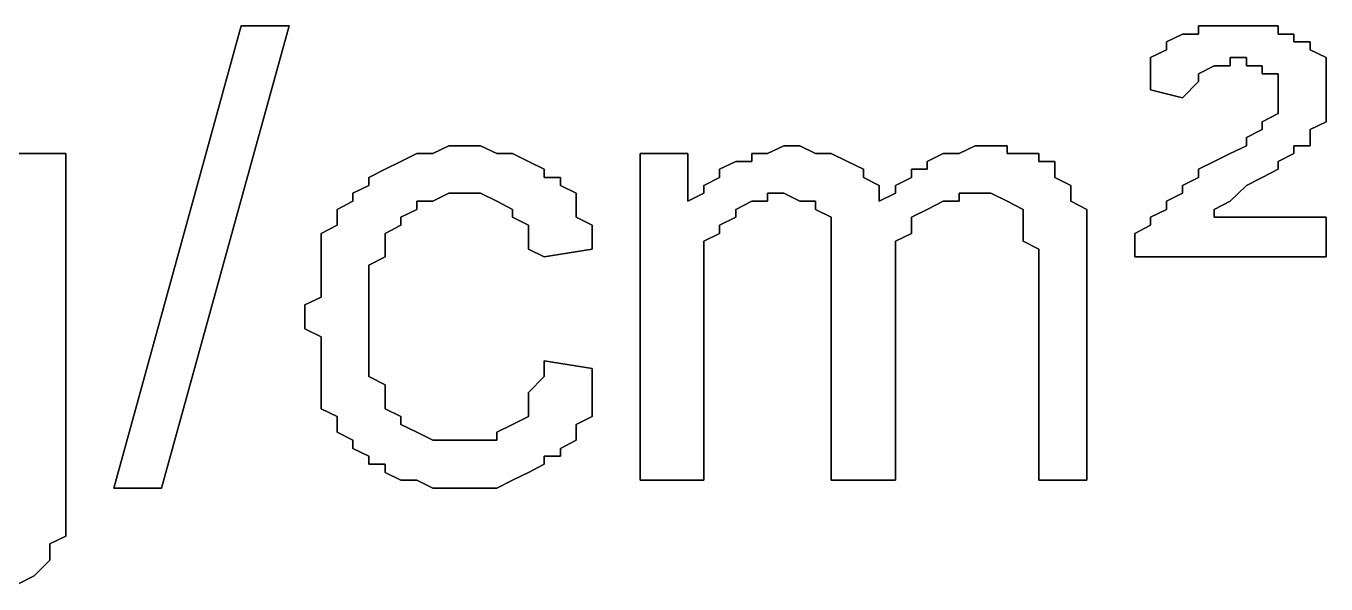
# Model space of a CAD drawing. Header units: metres. Extents: x 2.9 to 42.8, y 1.7 to 28.7.
# Drawn here: x 39.0578 to 39.3453, y 23.2392 to 23.3627 of the extents above; entities that cross this region are included whole.
import ezdxf

# ---------------------------------------------------------------- set-up
doc = ezdxf.new("R2010")
doc.units = ezdxf.units.M
doc.layers.add('GRIS', color=8, linetype='Continuous')

msp = doc.modelspace()

# ---------------------------------------------------------------- linework, layer by layer
at = {"layer": 'GRIS', "lineweight": -3}
for points in [[(39.1054, 23.3627), (39.0772, 23.2604), (39.1054, 23.3627)], [(39.0878, 23.2604), (39.116, 23.3627), (39.0878, 23.2604)], [(39.116, 23.3627), (39.1054, 23.3627), (39.116, 23.3627)], [(39.3206, 23.3627), (39.3171, 23.3627), (39.3206, 23.3627)], [(39.3171, 23.3627), (39.3171, 23.3609), (39.3171, 23.3627)], [(39.3241, 23.3627), (39.3206, 23.3627), (39.3241, 23.3627)], [(39.3277, 23.3627), (39.3241, 23.3627), (39.3277, 23.3627)], [(39.3312, 23.3627), (39.3277, 23.3627), (39.3312, 23.3627)], [(39.3347, 23.3627), (39.3312, 23.3627), (39.3347, 23.3627)], [(39.3347, 23.3609), (39.3347, 23.3627), (39.3347, 23.3609)], [(39.3136, 23.3609), (39.31, 23.3592), (39.3136, 23.3609)], [(39.3171, 23.3609), (39.3136, 23.3609), (39.3171, 23.3609)], [(39.3382, 23.3609), (39.3347, 23.3609), (39.3382, 23.3609)], [(39.3382, 23.3592), (39.3382, 23.3609), (39.3382, 23.3592)], [(39.31, 23.3574), (39.3065, 23.3557), (39.31, 23.3574)], [(39.31, 23.3592), (39.31, 23.3574), (39.31, 23.3592)], [(39.3418, 23.3592), (39.3382, 23.3592), (39.3418, 23.3592)], [(39.3418, 23.3574), (39.3418, 23.3592), (39.3418, 23.3574)], [(39.3453, 23.3557), (39.3418, 23.3574), (39.3453, 23.3557)], [(39.3065, 23.3557), (39.3065, 23.3539), (39.3065, 23.3557)], [(39.3065, 23.3539), (39.3065, 23.3504), (39.3065, 23.3539)], [(39.3171, 23.3521), (39.3206, 23.3539), (39.3171, 23.3521)], [(39.3206, 23.3539), (39.3241, 23.3539), (39.3206, 23.3539)], [(39.3241, 23.3539), (39.3241, 23.3557), (39.3241, 23.3539)], [(39.3241, 23.3557), (39.3277, 23.3557), (39.3241, 23.3557)], [(39.3277, 23.3557), (39.3277, 23.3539), (39.3277, 23.3557)], [(39.3277, 23.3539), (39.3312, 23.3539), (39.3277, 23.3539)], [(39.3312, 23.3539), (39.3312, 23.3521), (39.3312, 23.3539)], [(39.3453, 23.3539), (39.3453, 23.3557), (39.3453, 23.3539)], [(39.3453, 23.3504), (39.3453, 23.3539), (39.3453, 23.3504)], [(39.3171, 23.3504), (39.3171, 23.3521), (39.3171, 23.3504)], [(39.3312, 23.3521), (39.3347, 23.3521), (39.3312, 23.3521)], [(39.3347, 23.3521), (39.3347, 23.3504), (39.3347, 23.3521)], [(39.3065, 23.3504), (39.3065, 23.3486), (39.3065, 23.3504)], [(39.3065, 23.3486), (39.3136, 23.3468), (39.3065, 23.3486)], [(39.3136, 23.3468), (39.3171, 23.3504), (39.3136, 23.3468)], [(39.3347, 23.3504), (39.3347, 23.3468), (39.3347, 23.3504)], [(39.3453, 23.3486), (39.3453, 23.3504), (39.3453, 23.3486)], [(39.3453, 23.3468), (39.3453, 23.3486), (39.3453, 23.3468)], [(39.3347, 23.3468), (39.3347, 23.3451), (39.3347, 23.3468)], [(39.3347, 23.3451), (39.3347, 23.3433), (39.3347, 23.3451)], [(39.3453, 23.3451), (39.3453, 23.3468), (39.3453, 23.3451)], [(39.3453, 23.3415), (39.3453, 23.3451), (39.3453, 23.3415)], [(39.3347, 23.3433), (39.3312, 23.3415), (39.3347, 23.3433)], [(39.3312, 23.3398), (39.3277, 23.338), (39.3312, 23.3398)], [(39.3312, 23.3415), (39.3312, 23.3398), (39.3312, 23.3415)], [(39.3418, 23.3398), (39.3453, 23.3415), (39.3418, 23.3398)], [(39.3418, 23.338), (39.3418, 23.3398), (39.3418, 23.338)], [(39.3277, 23.338), (39.3277, 23.3362), (39.3277, 23.338)], [(39.3418, 23.3362), (39.3418, 23.338), (39.3418, 23.3362)], [(39.0666, 23.3345), (39.056, 23.3345), (39.0666, 23.3345)], [(39.0666, 23.271), (39.0666, 23.3345), (39.0666, 23.271)], [(39.1442, 23.3345), (39.1407, 23.3327), (39.1442, 23.3345)], [(39.1478, 23.3345), (39.1442, 23.3345), (39.1478, 23.3345)], [(39.1513, 23.3362), (39.1478, 23.3345), (39.1513, 23.3362)], [(39.1548, 23.3362), (39.1513, 23.3362), (39.1548, 23.3362)], [(39.1583, 23.3362), (39.1548, 23.3362), (39.1583, 23.3362)], [(39.1619, 23.3345), (39.1583, 23.3362), (39.1619, 23.3345)], [(39.1654, 23.3345), (39.1619, 23.3345), (39.1654, 23.3345)], [(39.1689, 23.3327), (39.1654, 23.3345), (39.1689, 23.3327)], [(39.2042, 23.3345), (39.1936, 23.3345), (39.2042, 23.3345)], [(39.1936, 23.3345), (39.1936, 23.2622), (39.1936, 23.3345)], [(39.2042, 23.3239), (39.2042, 23.3345), (39.2042, 23.3239)], [(39.2218, 23.3345), (39.2183, 23.3345), (39.2218, 23.3345)], [(39.2183, 23.3345), (39.2183, 23.3327), (39.2183, 23.3345)], [(39.2254, 23.3362), (39.2218, 23.3345), (39.2254, 23.3362)], [(39.2289, 23.3362), (39.2254, 23.3362), (39.2289, 23.3362)], [(39.2324, 23.3345), (39.2289, 23.3362), (39.2324, 23.3345)], [(39.2359, 23.3345), (39.2324, 23.3345), (39.2359, 23.3345)], [(39.2395, 23.3327), (39.2359, 23.3345), (39.2395, 23.3327)], [(39.2606, 23.3345), (39.2571, 23.3327), (39.2606, 23.3345)], [(39.2642, 23.3345), (39.2606, 23.3345), (39.2642, 23.3345)], [(39.2677, 23.3362), (39.2642, 23.3345), (39.2677, 23.3362)], [(39.2712, 23.3362), (39.2677, 23.3362), (39.2712, 23.3362)], [(39.2748, 23.3362), (39.2712, 23.3362), (39.2748, 23.3362)], [(39.2748, 23.3345), (39.2748, 23.3362), (39.2748, 23.3345)], [(39.2783, 23.3345), (39.2748, 23.3345), (39.2783, 23.3345)], [(39.2818, 23.3345), (39.2783, 23.3345), (39.2818, 23.3345)], [(39.2818, 23.3327), (39.2818, 23.3345), (39.2818, 23.3327)], [(39.3241, 23.3345), (39.3206, 23.3327), (39.3241, 23.3345)], [(39.3277, 23.3362), (39.3241, 23.3345), (39.3277, 23.3362)], [(39.3347, 23.3327), (39.3382, 23.3345), (39.3347, 23.3327)], [(39.3382, 23.3345), (39.3382, 23.3362), (39.3382, 23.3345)], [(39.3382, 23.3362), (39.3418, 23.3362), (39.3382, 23.3362)], [(39.1372, 23.331), (39.1336, 23.3292), (39.1372, 23.331)], [(39.1407, 23.3327), (39.1372, 23.331), (39.1407, 23.3327)], [(39.1724, 23.331), (39.1689, 23.3327), (39.1724, 23.331)], [(39.1724, 23.3292), (39.1724, 23.331), (39.1724, 23.3292)], [(39.2148, 23.3327), (39.2112, 23.331), (39.2148, 23.3327)], [(39.2112, 23.331), (39.2112, 23.3292), (39.2112, 23.331)], [(39.2183, 23.3327), (39.2148, 23.3327), (39.2183, 23.3327)], [(39.243, 23.331), (39.2395, 23.3327), (39.243, 23.331)], [(39.243, 23.3292), (39.243, 23.331), (39.243, 23.3292)], [(39.2571, 23.331), (39.2536, 23.331), (39.2571, 23.331)], [(39.2536, 23.331), (39.2536, 23.3292), (39.2536, 23.331)], [(39.2571, 23.3327), (39.2571, 23.331), (39.2571, 23.3327)], [(39.2853, 23.3327), (39.2818, 23.3327), (39.2853, 23.3327)], [(39.2853, 23.331), (39.2853, 23.3327), (39.2853, 23.331)], [(39.2853, 23.3292), (39.2853, 23.331), (39.2853, 23.3292)], [(39.3206, 23.3327), (39.3171, 23.331), (39.3206, 23.3327)], [(39.3171, 23.331), (39.3171, 23.3292), (39.3171, 23.331)], [(39.3312, 23.3292), (39.3347, 23.331), (39.3312, 23.3292)], [(39.3347, 23.331), (39.3347, 23.3327), (39.3347, 23.331)], [(39.1336, 23.3292), (39.1336, 23.3274), (39.1336, 23.3292)], [(39.176, 23.3292), (39.1724, 23.3292), (39.176, 23.3292)], [(39.176, 23.3274), (39.176, 23.3292), (39.176, 23.3274)], [(39.2112, 23.3292), (39.2077, 23.3274), (39.2112, 23.3292)], [(39.2465, 23.3274), (39.243, 23.3292), (39.2465, 23.3274)], [(39.2536, 23.3292), (39.2501, 23.3274), (39.2536, 23.3292)], [(39.2889, 23.3274), (39.2853, 23.3292), (39.2889, 23.3274)], [(39.3171, 23.3292), (39.3136, 23.3274), (39.3171, 23.3292)], [(39.3277, 23.3274), (39.3312, 23.3292), (39.3277, 23.3274)], [(39.1336, 23.3274), (39.1301, 23.3257), (39.1336, 23.3274)], [(39.1301, 23.3257), (39.1301, 23.3239), (39.1301, 23.3257)], [(39.1478, 23.3239), (39.1513, 23.3257), (39.1478, 23.3239)], [(39.1513, 23.3257), (39.1548, 23.3257), (39.1513, 23.3257)], [(39.1548, 23.3257), (39.1583, 23.3257), (39.1548, 23.3257)], [(39.1583, 23.3257), (39.1619, 23.3239), (39.1583, 23.3257)], [(39.1795, 23.3257), (39.176, 23.3274), (39.1795, 23.3257)], [(39.1795, 23.3221), (39.1795, 23.3257), (39.1795, 23.3221)], [(39.2077, 23.3257), (39.2042, 23.3239), (39.2077, 23.3257)], [(39.2077, 23.3274), (39.2077, 23.3257), (39.2077, 23.3274)], [(39.2218, 23.3239), (39.2218, 23.3257), (39.2218, 23.3239)], [(39.2218, 23.3257), (39.2254, 23.3257), (39.2218, 23.3257)], [(39.2254, 23.3257), (39.2289, 23.3239), (39.2254, 23.3257)], [(39.2465, 23.3257), (39.2465, 23.3274), (39.2465, 23.3257)], [(39.2501, 23.3257), (39.2465, 23.3239), (39.2501, 23.3257)], [(39.2465, 23.3239), (39.2465, 23.3257), (39.2465, 23.3239)], [(39.2501, 23.3274), (39.2501, 23.3257), (39.2501, 23.3274)], [(39.2642, 23.3239), (39.2642, 23.3257), (39.2642, 23.3239)], [(39.2642, 23.3257), (39.2677, 23.3257), (39.2642, 23.3257)], [(39.2677, 23.3257), (39.2712, 23.3257), (39.2677, 23.3257)], [(39.2712, 23.3257), (39.2748, 23.3239), (39.2712, 23.3257)], [(39.2889, 23.3239), (39.2889, 23.3274), (39.2889, 23.3239)], [(39.3136, 23.3257), (39.31, 23.3239), (39.3136, 23.3257)], [(39.3136, 23.3274), (39.3136, 23.3257), (39.3136, 23.3274)], [(39.3241, 23.3239), (39.3277, 23.3274), (39.3241, 23.3239)], [(39.1301, 23.3239), (39.1266, 23.3221), (39.1301, 23.3239)], [(39.1266, 23.3221), (39.1266, 23.3204), (39.1266, 23.3221)], [(39.1407, 23.3204), (39.1442, 23.3221), (39.1407, 23.3204)], [(39.1442, 23.3221), (39.1442, 23.3239), (39.1442, 23.3221)], [(39.1442, 23.3239), (39.1478, 23.3239), (39.1442, 23.3239)], [(39.1619, 23.3239), (39.1654, 23.3221), (39.1619, 23.3239)], [(39.1654, 23.3221), (39.1654, 23.3204), (39.1654, 23.3221)], [(39.1795, 23.3204), (39.1795, 23.3221), (39.1795, 23.3204)], [(39.2148, 23.3221), (39.2183, 23.3239), (39.2148, 23.3221)], [(39.2148, 23.3204), (39.2148, 23.3221), (39.2148, 23.3204)], [(39.2183, 23.3239), (39.2218, 23.3239), (39.2183, 23.3239)], [(39.2289, 23.3239), (39.2324, 23.3239), (39.2289, 23.3239)], [(39.2324, 23.3239), (39.2324, 23.3221), (39.2324, 23.3239)], [(39.2324, 23.3221), (39.2359, 23.3204), (39.2324, 23.3221)], [(39.2536, 23.3204), (39.2571, 23.3221), (39.2536, 23.3204)], [(39.2571, 23.3221), (39.2606, 23.3239), (39.2571, 23.3221)], [(39.2606, 23.3239), (39.2642, 23.3239), (39.2606, 23.3239)], [(39.2748, 23.3239), (39.2783, 23.3221), (39.2748, 23.3239)], [(39.2783, 23.3221), (39.2783, 23.3204), (39.2783, 23.3221)], [(39.2924, 23.3221), (39.2889, 23.3239), (39.2924, 23.3221)], [(39.2924, 23.3204), (39.2924, 23.3221), (39.2924, 23.3204)], [(39.31, 23.3221), (39.3065, 23.3204), (39.31, 23.3221)], [(39.31, 23.3239), (39.31, 23.3221), (39.31, 23.3239)], [(39.3206, 23.3221), (39.3241, 23.3239), (39.3206, 23.3221)], [(39.3206, 23.3204), (39.3206, 23.3221), (39.3206, 23.3204)], [(39.1266, 23.3204), (39.1266, 23.3186), (39.1266, 23.3204)], [(39.1407, 23.3186), (39.1407, 23.3204), (39.1407, 23.3186)], [(39.1654, 23.3204), (39.1689, 23.3186), (39.1654, 23.3204)], [(39.183, 23.3186), (39.1795, 23.3204), (39.183, 23.3186)], [(39.2112, 23.3186), (39.2148, 23.3204), (39.2112, 23.3186)], [(39.2359, 23.3204), (39.2359, 23.3186), (39.2359, 23.3204)], [(39.2536, 23.3186), (39.2536, 23.3204), (39.2536, 23.3186)], [(39.2783, 23.3204), (39.2783, 23.3186), (39.2783, 23.3204)], [(39.2924, 23.3186), (39.2924, 23.3204), (39.2924, 23.3186)], [(39.3065, 23.3204), (39.3065, 23.3186), (39.3065, 23.3204)], [(39.3453, 23.3204), (39.3206, 23.3204), (39.3453, 23.3204)], [(39.3453, 23.3116), (39.3453, 23.3204), (39.3453, 23.3116)], [(39.1266, 23.3186), (39.1231, 23.3168), (39.1266, 23.3186)], [(39.1231, 23.3168), (39.1231, 23.3151), (39.1231, 23.3168)], [(39.1372, 23.3168), (39.1407, 23.3186), (39.1372, 23.3168)], [(39.1372, 23.3151), (39.1372, 23.3168), (39.1372, 23.3151)], [(39.1689, 23.3186), (39.1689, 23.3168), (39.1689, 23.3186)], [(39.1689, 23.3168), (39.1689, 23.3133), (39.1689, 23.3168)], [(39.183, 23.3168), (39.183, 23.3186), (39.183, 23.3168)], [(39.183, 23.3133), (39.183, 23.3168), (39.183, 23.3133)], [(39.2077, 23.3151), (39.2112, 23.3168), (39.2077, 23.3151)], [(39.2112, 23.3168), (39.2112, 23.3186), (39.2112, 23.3168)], [(39.2359, 23.3186), (39.2359, 23.3168), (39.2359, 23.3186)], [(39.2359, 23.3168), (39.2359, 23.3151), (39.2359, 23.3168)], [(39.2501, 23.3151), (39.2536, 23.3168), (39.2501, 23.3151)], [(39.2536, 23.3168), (39.2536, 23.3186), (39.2536, 23.3168)], [(39.2783, 23.3186), (39.2783, 23.3168), (39.2783, 23.3186)], [(39.2783, 23.3168), (39.2783, 23.3151), (39.2783, 23.3168)], [(39.2924, 23.3151), (39.2924, 23.3186), (39.2924, 23.3151)], [(39.3065, 23.3186), (39.303, 23.3168), (39.3065, 23.3186)], [(39.303, 23.3168), (39.303, 23.3133), (39.303, 23.3168)], [(39.1231, 23.3151), (39.1231, 23.3116), (39.1231, 23.3151)], [(39.1372, 23.3133), (39.1372, 23.3151), (39.1372, 23.3133)], [(39.2077, 23.3133), (39.2077, 23.3151), (39.2077, 23.3133)], [(39.2359, 23.3151), (39.2359, 23.3116), (39.2359, 23.3151)], [(39.2501, 23.3133), (39.2501, 23.3151), (39.2501, 23.3133)], [(39.2783, 23.3151), (39.2818, 23.3133), (39.2783, 23.3151)], [(39.2924, 23.3133), (39.2924, 23.3151), (39.2924, 23.3133)], [(39.1231, 23.3116), (39.1231, 23.3098), (39.1231, 23.3116)], [(39.1336, 23.3098), (39.1372, 23.3116), (39.1336, 23.3098)], [(39.1372, 23.3116), (39.1372, 23.3133), (39.1372, 23.3116)], [(39.1689, 23.3133), (39.1724, 23.3116), (39.1689, 23.3133)], [(39.1724, 23.3116), (39.183, 23.3133), (39.1724, 23.3116)], [(39.2077, 23.3098), (39.2077, 23.3133), (39.2077, 23.3098)], [(39.2359, 23.3116), (39.2359, 23.308), (39.2359, 23.3116)], [(39.2501, 23.3098), (39.2501, 23.3133), (39.2501, 23.3098)], [(39.2818, 23.3133), (39.2818, 23.3098), (39.2818, 23.3133)], [(39.2924, 23.3116), (39.2924, 23.3133), (39.2924, 23.3116)], [(39.2924, 23.2622), (39.2924, 23.3116), (39.2924, 23.2622)], [(39.303, 23.3133), (39.303, 23.3116), (39.303, 23.3133)], [(39.303, 23.3116), (39.3453, 23.3116), (39.303, 23.3116)], [(39.1231, 23.3098), (39.1231, 23.308), (39.1231, 23.3098)], [(39.1231, 23.308), (39.1231, 23.3045), (39.1231, 23.308)], [(39.1336, 23.308), (39.1336, 23.3098), (39.1336, 23.308)], [(39.1336, 23.3045), (39.1336, 23.308), (39.1336, 23.3045)], [(39.2077, 23.308), (39.2077, 23.3098), (39.2077, 23.308)], [(39.2077, 23.3063), (39.2077, 23.308), (39.2077, 23.3063)], [(39.2359, 23.308), (39.2359, 23.2622), (39.2359, 23.308)], [(39.2501, 23.308), (39.2501, 23.3098), (39.2501, 23.308)], [(39.2501, 23.3045), (39.2501, 23.308), (39.2501, 23.3045)], [(39.2818, 23.3098), (39.2818, 23.308), (39.2818, 23.3098)], [(39.2818, 23.308), (39.2818, 23.2622), (39.2818, 23.308)], [(39.2077, 23.3027), (39.2077, 23.3063), (39.2077, 23.3027)], [(39.1231, 23.3027), (39.1195, 23.301), (39.1231, 23.3027)], [(39.1231, 23.3045), (39.1231, 23.3027), (39.1231, 23.3045)], [(39.1336, 23.3027), (39.1336, 23.3045), (39.1336, 23.3027)], [(39.1336, 23.2992), (39.1336, 23.3027), (39.1336, 23.2992)], [(39.2077, 23.301), (39.2077, 23.3027), (39.2077, 23.301)], [(39.2501, 23.2622), (39.2501, 23.3045), (39.2501, 23.2622)], [(39.1195, 23.301), (39.1195, 23.2974), (39.1195, 23.301)], [(39.1336, 23.2974), (39.1336, 23.2992), (39.1336, 23.2974)], [(39.2077, 23.2992), (39.2077, 23.301), (39.2077, 23.2992)], [(39.2077, 23.2622), (39.2077, 23.2992), (39.2077, 23.2622)], [(39.1195, 23.2974), (39.1195, 23.2957), (39.1195, 23.2974)], [(39.1336, 23.2957), (39.1336, 23.2974), (39.1336, 23.2957)], [(39.1195, 23.2957), (39.1231, 23.2939), (39.1195, 23.2957)], [(39.1231, 23.2939), (39.1231, 23.2904), (39.1231, 23.2939)], [(39.1336, 23.2922), (39.1336, 23.2957), (39.1336, 23.2922)], [(39.1231, 23.2904), (39.1231, 23.2886), (39.1231, 23.2904)], [(39.1336, 23.2904), (39.1336, 23.2922), (39.1336, 23.2904)], [(39.1336, 23.2869), (39.1336, 23.2904), (39.1336, 23.2869)], [(39.1231, 23.2886), (39.1231, 23.2851), (39.1231, 23.2886)], [(39.1724, 23.2886), (39.1724, 23.2869), (39.1724, 23.2886)], [(39.183, 23.2869), (39.1724, 23.2886), (39.183, 23.2869)], [(39.1231, 23.2851), (39.1231, 23.2833), (39.1231, 23.2851)], [(39.1336, 23.2851), (39.1336, 23.2869), (39.1336, 23.2851)], [(39.1372, 23.2833), (39.1336, 23.2851), (39.1372, 23.2833)], [(39.1724, 23.2851), (39.1689, 23.2816), (39.1724, 23.2851)], [(39.1724, 23.2869), (39.1724, 23.2851), (39.1724, 23.2869)], [(39.183, 23.2833), (39.183, 23.2869), (39.183, 23.2833)], [(39.1231, 23.2833), (39.1231, 23.2816), (39.1231, 23.2833)], [(39.1372, 23.2816), (39.1372, 23.2833), (39.1372, 23.2816)], [(39.183, 23.2816), (39.183, 23.2833), (39.183, 23.2816)], [(39.1231, 23.2816), (39.1231, 23.278), (39.1231, 23.2816)], [(39.1372, 23.2798), (39.1372, 23.2816), (39.1372, 23.2798)], [(39.1372, 23.278), (39.1372, 23.2798), (39.1372, 23.278)], [(39.1689, 23.2816), (39.1689, 23.2798), (39.1689, 23.2816)], [(39.1689, 23.2798), (39.1689, 23.278), (39.1689, 23.2798)], [(39.183, 23.2798), (39.183, 23.2816), (39.183, 23.2798)], [(39.183, 23.2763), (39.183, 23.2798), (39.183, 23.2763)], [(39.1231, 23.278), (39.1266, 23.2763), (39.1231, 23.278)], [(39.1266, 23.2763), (39.1266, 23.2745), (39.1266, 23.2763)], [(39.1407, 23.2763), (39.1372, 23.278), (39.1407, 23.2763)], [(39.1407, 23.2745), (39.1407, 23.2763), (39.1407, 23.2745)], [(39.1689, 23.2763), (39.1654, 23.2745), (39.1689, 23.2763)], [(39.1689, 23.278), (39.1689, 23.2763), (39.1689, 23.278)], [(39.1795, 23.2745), (39.183, 23.2763), (39.1795, 23.2745)], [(39.1266, 23.2745), (39.1266, 23.2728), (39.1266, 23.2745)], [(39.1442, 23.2728), (39.1407, 23.2745), (39.1442, 23.2728)], [(39.1654, 23.2745), (39.1619, 23.2728), (39.1654, 23.2745)], [(39.1795, 23.2728), (39.1795, 23.2745), (39.1795, 23.2728)], [(39.0666, 23.2675), (39.0666, 23.271), (39.0666, 23.2675)], [(39.1266, 23.2728), (39.1301, 23.271), (39.1266, 23.2728)], [(39.1301, 23.271), (39.1301, 23.2692), (39.1301, 23.271)], [(39.1478, 23.271), (39.1442, 23.2728), (39.1478, 23.271)], [(39.1513, 23.271), (39.1478, 23.271), (39.1513, 23.271)], [(39.1548, 23.271), (39.1513, 23.271), (39.1548, 23.271)], [(39.1583, 23.271), (39.1548, 23.271), (39.1583, 23.271)], [(39.1619, 23.271), (39.1583, 23.271), (39.1619, 23.271)], [(39.1619, 23.2728), (39.1619, 23.271), (39.1619, 23.2728)], [(39.176, 23.2692), (39.1795, 23.271), (39.176, 23.2692)], [(39.1795, 23.271), (39.1795, 23.2728), (39.1795, 23.271)], [(39.0666, 23.2657), (39.0666, 23.2675), (39.0666, 23.2657)], [(39.1301, 23.2692), (39.1336, 23.2675), (39.1301, 23.2692)], [(39.1336, 23.2675), (39.1336, 23.2657), (39.1336, 23.2675)], [(39.1724, 23.2657), (39.1724, 23.2675), (39.1724, 23.2657)], [(39.1724, 23.2675), (39.176, 23.2675), (39.1724, 23.2675)], [(39.176, 23.2675), (39.176, 23.2692), (39.176, 23.2675)], [(39.0666, 23.2622), (39.0666, 23.2657), (39.0666, 23.2622)], [(39.1336, 23.2657), (39.1372, 23.2657), (39.1336, 23.2657)], [(39.1372, 23.2657), (39.1372, 23.2639), (39.1372, 23.2657)], [(39.1689, 23.2639), (39.1724, 23.2657), (39.1689, 23.2639)], [(39.0666, 23.2604), (39.0666, 23.2622), (39.0666, 23.2604)], [(39.1372, 23.2639), (39.1407, 23.2622), (39.1372, 23.2639)], [(39.1407, 23.2622), (39.1442, 23.2622), (39.1407, 23.2622)], [(39.1442, 23.2622), (39.1478, 23.2604), (39.1442, 23.2622)], [(39.1619, 23.2604), (39.1654, 23.2622), (39.1619, 23.2604)], [(39.1654, 23.2622), (39.1689, 23.2639), (39.1654, 23.2622)], [(39.1936, 23.2622), (39.2077, 23.2622), (39.1936, 23.2622)], [(39.2359, 23.2622), (39.2501, 23.2622), (39.2359, 23.2622)], [(39.2818, 23.2622), (39.2924, 23.2622), (39.2818, 23.2622)], [(39.0666, 23.2569), (39.0666, 23.2604), (39.0666, 23.2569)], [(39.0772, 23.2604), (39.0878, 23.2604), (39.0772, 23.2604)], [(39.1478, 23.2604), (39.1513, 23.2604), (39.1478, 23.2604)], [(39.1513, 23.2604), (39.1548, 23.2604), (39.1513, 23.2604)], [(39.1548, 23.2604), (39.1583, 23.2604), (39.1548, 23.2604)], [(39.1583, 23.2604), (39.1619, 23.2604), (39.1583, 23.2604)], [(39.0666, 23.2551), (39.0666, 23.2569), (39.0666, 23.2551)], [(39.0666, 23.2533), (39.0666, 23.2551), (39.0666, 23.2533)], [(39.0666, 23.2516), (39.0666, 23.2533), (39.0666, 23.2516)], [(39.0666, 23.2498), (39.0666, 23.2516), (39.0666, 23.2498)], [(39.0631, 23.2481), (39.0666, 23.2498), (39.0631, 23.2481)], [(39.0631, 23.2463), (39.0631, 23.2481), (39.0631, 23.2463)], [(39.0596, 23.241), (39.0631, 23.2445), (39.0596, 23.241)], [(39.0631, 23.2445), (39.0631, 23.2463), (39.0631, 23.2445)], [(39.056, 23.2392), (39.0596, 23.241), (39.056, 23.2392)]]:
    msp.add_lwpolyline(points, dxfattribs=at)

doc.saveas('drawing.dxf')
